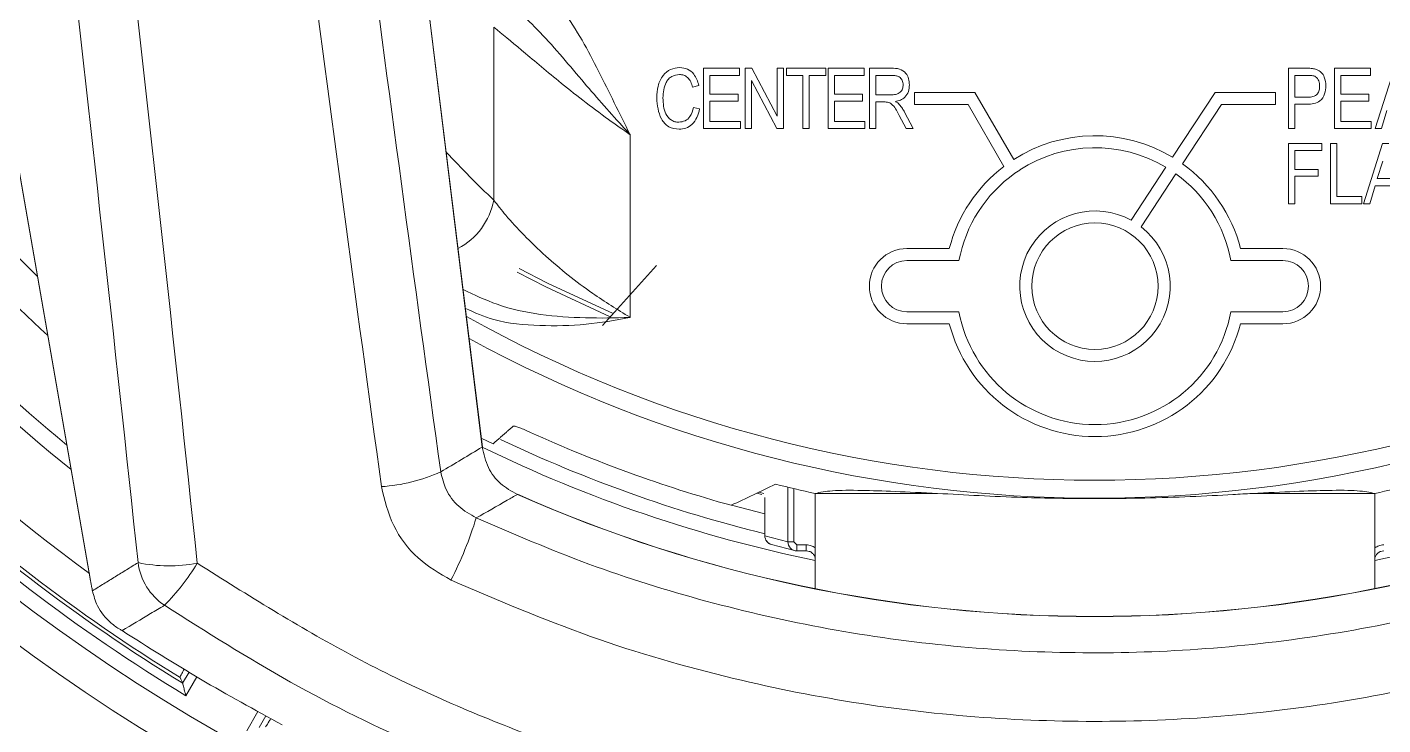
# Model space of a CAD drawing. Extents: x 11 to 120, y 2 to 94.
# Drawn here: x 112.237 to 114.49, y 37.97 to 39.129 of the extents above; entities that cross this region are included whole.
import ezdxf

# ---------------------------------------------------------------- set-up
doc = ezdxf.new("R2010")
doc.units = 0
doc.header["$MEASUREMENT"] = 0
doc.linetypes.add('SLD-Solid', pattern=[0])
doc.layers.add('OBJECT', color=7, linetype='CONTINUOUS')

msp = doc.modelspace()

# ---------------------------------------------------------------- linework, layer by layer
at = {"layer": 'OBJECT', "color": 7, "linetype": 'SLD-Solid', "lineweight": 15}
for p, q in [((112.993, 38.4314), (112.8792, 39.3584)), ((112.9934, 38.4315), (112.8796, 39.3583)), ((112.156, 39.2756), (112.3421, 38.2099)), ((112.156, 39.2751), (112.3421, 38.2093)), ((113.0123, 38.8417), (113.0123, 39.1293)), ((113.3611, 39.0609), (113.4209, 39.0609)), ((113.3611, 38.9609), (113.3611, 39.0609)), ((113.4209, 39.0609), (113.4209, 39.0492)), ((113.4301, 38.9609), (113.4301, 39.0609)), ((113.4301, 39.0609), (113.4412, 39.0609)), ((113.4412, 39.0609), (113.4834, 38.9812)), ((113.4834, 38.9812), (113.4834, 39.0609)), ((113.4834, 39.0609), (113.4937, 39.0609)), ((113.4937, 39.0609), (113.4937, 38.9609)), ((113.4991, 39.0492), (113.4991, 39.0609)), ((113.4991, 39.0609), (113.564, 39.0609)), ((113.564, 39.0609), (113.564, 39.0492)), ((113.568, 38.9609), (113.568, 39.0609)), ((113.568, 39.0609), (113.6278, 39.0609)), ((113.6278, 39.0609), (113.6278, 39.0492)), ((113.637, 38.9609), (113.637, 39.0609)), ((113.637, 39.0609), (113.6737, 39.0609)), ((114.3332, 39.0609), (114.364, 39.0609)), ((114.3332, 38.9609), (114.3332, 39.0609)), ((114.4098, 38.9609), (114.4098, 39.0609)), ((114.4098, 39.0609), (114.4696, 39.0609)), ((114.4696, 39.0609), (114.4696, 39.0492)), ((114.4773, 38.9609), (114.5093, 39.0609)), ((113.3715, 39.0492), (113.3715, 39.018)), ((113.4209, 39.0492), (113.3715, 39.0492)), ((113.4826, 38.9609), (113.4405, 39.0405)), ((113.4405, 39.0405), (113.4405, 38.9609)), ((113.5263, 39.0492), (113.4991, 39.0492)), ((113.5263, 38.9609), (113.5263, 39.0492)), ((113.564, 39.0492), (113.5367, 39.0492)), ((113.5367, 39.0492), (113.5367, 38.9609)), ((113.6278, 39.0492), (113.5784, 39.0492)), ((113.5784, 39.0492), (113.5784, 39.018)), ((113.6744, 39.0492), (113.6474, 39.0492)), ((113.6474, 39.0492), (113.6474, 39.0167)), ((114.3651, 39.0492), (114.3436, 39.0492)), ((114.3436, 39.0492), (114.3436, 39.0129)), ((114.4696, 39.0492), (114.4202, 39.0492)), ((114.4202, 39.0492), (114.4202, 39.018)), ((113.3532, 39.0323), (113.3428, 39.0297)), ((113.3715, 39.018), (113.4183, 39.018)), ((113.4183, 39.018), (113.4183, 39.0064)), ((113.5784, 39.018), (113.6252, 39.018)), ((113.6252, 39.018), (113.6252, 39.0064)), ((113.6474, 39.0167), (113.6717, 39.0167)), ((113.7115, 39.0009), (113.7115, 39.0209)), ((113.8122, 39.0209), (113.7115, 39.0209)), ((113.8766, 38.9093), (113.8122, 39.0209)), ((114.1405, 38.9131), (114.2113, 39.0209)), ((114.2113, 39.0209), (114.3117, 39.0209)), ((114.3117, 39.0209), (114.3117, 39.0009)), ((114.3436, 39.0129), (114.3653, 39.0129)), ((114.4202, 39.018), (114.467, 39.018)), ((114.467, 39.018), (114.467, 39.0064)), ((113.3441, 38.996), (113.3545, 38.9934)), ((113.3715, 39.0064), (113.3715, 38.9726)), ((113.4183, 39.0064), (113.3715, 39.0064)), ((113.6252, 39.0064), (113.5784, 39.0064)), ((113.5784, 39.0064), (113.5784, 38.9726)), ((113.6606, 39.0051), (113.6474, 39.0051)), ((113.6474, 39.0051), (113.6474, 38.9609)), ((113.6951, 38.9882), (113.7097, 38.9609)), ((113.8007, 39.0009), (113.7115, 39.0009)), ((113.8602, 38.8978), (113.8007, 39.0009)), ((114.1572, 38.9021), (114.2221, 39.0009)), ((114.2221, 39.0009), (114.3117, 39.0009)), ((114.3647, 39.0012), (114.3436, 39.0012)), ((114.3436, 39.0012), (114.3436, 38.9609)), ((114.4202, 39.0064), (114.4202, 38.9726)), ((114.467, 39.0064), (114.4202, 39.0064)), ((114.4969, 38.9908), (114.4882, 38.9609)), ((113.3715, 38.9726), (113.4222, 38.9726)), ((113.4222, 38.9726), (113.4222, 38.9609)), ((113.5784, 38.9726), (113.6291, 38.9726)), ((113.6291, 38.9726), (113.6291, 38.9609)), ((113.6979, 38.9609), (113.6864, 38.9823)), ((114.4202, 38.9726), (114.4709, 38.9726)), ((114.4709, 38.9726), (114.4709, 38.9609)), ((113.2389, 38.6471), (113.2389, 38.9506)), ((113.4222, 38.9609), (113.3611, 38.9609)), ((113.4405, 38.9609), (113.4301, 38.9609)), ((113.4937, 38.9609), (113.4826, 38.9609)), ((113.5367, 38.9609), (113.5263, 38.9609)), ((113.6291, 38.9609), (113.568, 38.9609)), ((113.6474, 38.9609), (113.637, 38.9609)), ((113.7097, 38.9609), (113.6979, 38.9609)), ((114.3436, 38.9609), (114.3332, 38.9609)), ((114.4709, 38.9609), (114.4098, 38.9609)), ((114.4882, 38.9609), (114.4773, 38.9609)), ((114.3332, 38.8359), (114.3332, 38.9359)), ((114.3332, 38.9359), (114.389, 38.9359)), ((114.3436, 38.9242), (114.3436, 38.893)), ((114.389, 38.9242), (114.3436, 38.9242)), ((114.389, 38.9359), (114.389, 38.9242)), ((114.4033, 38.9359), (114.4137, 38.9359)), ((114.4033, 38.8359), (114.4033, 38.9359)), ((114.4137, 38.9359), (114.4137, 38.8476)), ((114.4579, 38.8359), (114.4898, 38.9359)), ((114.4898, 38.9359), (114.4999, 38.9359)), ((114.4902, 38.9066), (114.4808, 38.8775)), ((113.887, 38.8914), (113.8784, 38.8864)), ((113.887, 38.8914), (113.8867, 38.892)), ((114.0717, 38.8085), (114.1295, 38.8964)), ((114.0884, 38.7975), (114.1462, 38.8854)), ((114.3436, 38.893), (114.3825, 38.893)), ((114.3825, 38.8814), (114.3436, 38.8814)), ((114.3436, 38.8814), (114.3436, 38.8359)), ((114.3825, 38.893), (114.3825, 38.8814)), ((114.4808, 38.8775), (114.5089, 38.8775)), ((114.4774, 38.8658), (114.4687, 38.8359)), ((114.5123, 38.8658), (114.4774, 38.8658)), ((114.3436, 38.8359), (114.3332, 38.8359)), ((114.4553, 38.8359), (114.4033, 38.8359)), ((114.4137, 38.8476), (114.4553, 38.8476)), ((114.4553, 38.8476), (114.4553, 38.8359)), ((114.4687, 38.8359), (114.4579, 38.8359)), ((113.7695, 38.7614), (113.6991, 38.7614)), ((113.7856, 38.7414), (113.6991, 38.7414)), ((114.3241, 38.7414), (114.2376, 38.7414)), ((114.3241, 38.7614), (114.2537, 38.7614)), ((113.2828, 38.7333), (113.193, 38.6337)), ((113.6991, 38.6564), (113.7856, 38.6564)), ((114.2376, 38.6564), (114.3241, 38.6564)), ((113.6991, 38.6364), (113.7695, 38.6364)), ((114.2537, 38.6364), (114.3241, 38.6364)), ((113.0111, 38.4368), (112.9915, 38.4463)), ((112.993, 38.4314), (112.9934, 38.4315)), ((113.5011, 38.274), (113.5011, 38.3648)), ((113.5111, 38.3625), (113.5111, 38.274)), ((113.4629, 38.3206), (113.4077, 38.3351)), ((113.4498, 38.3549), (113.4579, 38.3528)), ((113.4529, 38.3564), (113.4614, 38.3542)), ((113.4629, 38.3476), (113.4629, 38.2841)), ((113.4629, 38.3476), (113.4629, 38.2841)), ((113.5466, 38.1961), (113.5466, 38.3545)), ((113.75, 38.3545), (113.5466, 38.3545)), ((114.2732, 38.3545), (114.4766, 38.3545)), ((114.4766, 38.1963), (114.4766, 38.3545)), ((113.4629, 38.2841), (113.5011, 38.274)), ((113.4629, 38.2841), (113.4629, 38.2841)), ((113.4741, 38.2696), (113.5123, 38.2595)), ((113.5011, 38.274), (113.5111, 38.274)), ((113.5111, 38.274), (113.5161, 38.269)), ((113.5161, 38.269), (113.5318, 38.269)), ((113.5161, 38.259), (113.5161, 38.269)), ((113.5318, 38.259), (113.5318, 38.269)), ((113.5318, 38.259), (113.5161, 38.259)), ((114.4766, 38.1963), (114.4766, 38.244)), ((114.4766, 38.244), (114.4766, 38.244)), ((112.3421, 38.2093), (112.3421, 38.2099)), ((112.4951, 38.0391), (112.5058, 38.0576)), ((112.5186, 38.0497), (112.5005, 38.0183)), ((112.6016, 37.9599), (112.6203, 37.9924)), ((112.6334, 37.9851), (112.6222, 37.9657))]:
    msp.add_line(p, q, dxfattribs=at)
at = {"layer": 'OBJECT', "color": 7, "linetype": 'SLD-Solid', "lineweight": 15, "flags": 128}
for points in [[(113.2059, 38.6479), (113.0986, 38.6979), (113.0512, 38.7224)], [(113.2108, 38.6534), (113.1017, 38.7041), (113.0547, 38.7284)]]:
    msp.add_lwpolyline(points, dxfattribs=at)
at = {"layer": 'OBJECT', "color": 7, "linetype": 'SLD-Solid', "lineweight": 15}
msp.add_circle((114.0116, 38.6989), 0.105, dxfattribs=at)
for centre, radius, start, end in [((114.0116, 40.5189), 5.0469, 185.0381, 264.7135), ((114.0116, 40.5189), 5.0469, 275.1971, 354.7076), ((114.0116, 40.5189), 4.9469, 185.8926, 264.1122), ((114.0116, 40.5189), 4.8857, 186.0606, 263.9478), ((114.0116, 40.5189), 4.6263, 186.7976, 263.2024), ((114.0116, 40.5189), 4.4142, 187.4899, 262.5279), ((114.0116, 40.5189), 3.0068, 199.7991, 266.1975), ((114.0116, 40.5189), 2.9472, 200.4368, 266.0663), ((114.0116, 40.5189), 3.0068, 273.8025, 340.2009), ((114.0116, 40.5189), 2.9472, 273.9337, 339.5632), ((114.0116, 40.5189), 2.5186, 215.5324, 225.7382), ((114.0116, 40.5189), 2.5781, 216.091, 227.5326), ((114.0116, 38.6989), 0.25, 58.9684, 122.6711), ((114.0116, 38.6989), 0.23, 59.1678, 122.9036), ((114.0116, 40.5189), 2.7223, 216.4098, 231.3094), ((114.0116, 40.5189), 2.6951, 216.6431, 230.6511), ((114.0116, 38.6989), 0.25, 14.4775, 54.3835), ((114.0116, 40.5189), 2.9067, 214.2537, 238.5533), ((114.0116, 38.6989), 0.25, 127.2733, 165.5225), ((114.0116, 38.6989), 0.23, 125.4014, 169.3515), ((114.0116, 38.6989), 0.23, 10.6485, 54.184), ((114.0116, 40.5189), 2.9217, 214.2537, 238.8549), ((114.0116, 40.5189), 2.901, 214.6589, 238.3816), ((114.0116, 40.5189), 2.841, 215.3738, 233.958), ((112.8989, 38.8634), 0.1154, 297.8574, 349.1829), ((114.0116, 38.6989), 0.125, 61.2645, 52.0874), ((113.6991, 38.6989), 0.0625, 90, 270), ((113.6991, 38.6989), 0.0425, 90, 270), ((114.3241, 38.6989), 0.0625, 270, 90), ((114.3241, 38.6989), 0.0425, 270, 90), ((114.0116, 38.6989), 0.23, 190.6485, 349.3515), ((114.0116, 40.5189), 2.1425, 240.8117, 299.1554), ((114.0116, 38.6989), 0.25, 194.4775, 345.5225), ((114.0116, 40.5189), 2.1724, 241.3863, 298.5815), ((114.0116, 40.5189), 2.2663, 245.5443, 254.5252), ((114.0116, 40.5189), 2.3227, 243.9904, 258.4514), ((114.0116, 40.5189), 2.2979, 244.5353, 256.1854), ((114.0116, 40.5189), 2.3227, 281.5486, 295.9658), ((112.8087, 38.6439), 0.2786, 273.4645, 294.4556), ((114.0116, 40.5189), 2.2138, 256.1215, 257.8747), ((114.0116, 40.5189), 2.2138, 282.1253, 283.8785), ((114.0111, 40.5194), 2.3696, 246.1107, 293.8893), ((114.0111, 40.5194), 2.3693, 246.1107, 293.8893), ((112.3614, 38.5061), 0.6508, 332.9786, 342.8135), ((113.4779, 38.2841), 0.015, 180, 255.2757), ((113.4779, 38.284), 0.015, 179.8724, 255.2398), ((112.4728, 38.4886), 0.2545, 258.2405, 280.5611), ((112.5209, 38.2525), 0.1008, 187.4099, 236.2556), ((112.186, 38.4428), 0.3911, 315.4921, 328.4973)]:
    msp.add_arc(centre, radius, start, end, dxfattribs=at)
for centre, major_axis, ratio, start_param, end_param in [((110.1222, 40.5194), (-2.1532, 17.375), 0.121162, 4.565731, 4.630179), ((110.0237, 40.5073), (-2.1536, 17.275), 0.121842, 4.565556, 4.630005), ((114.782, 40.5315), (-2.1536, 17.275), 0.121842, 1.624136, 1.679863), ((114.6835, 40.5194), (-2.1532, 17.375), 0.121162, 1.626169, 1.680037), ((114.7493, 40.5189), (2.4576, 0), 0.964711, 3.880809, 3.927407), ((108.2176, 39.8081), (6.3338, 0.7777), 0.437652, 5.494762, 5.511116), ((111.355, 40.5189), (3.7283, 0), 0.701634, 5.295177, 5.319034), ((113.5161, 38.274), (0.0038, 0.0145), 0.999219, 1.827206, 3.399159), ((112.3082, 38.0126), (-0.0636, 0.5099), 0.121842, 5.067389, 5.094438), ((117.0822, 38.7461), (4.6065, -2.6595), 0.745432, 3.961915, 3.96411)]:
    msp.add_ellipse(centre, major_axis=major_axis, ratio=ratio, start_param=start_param, end_param=end_param, dxfattribs=at)
for points, knots in [([(113.0501, 39.2378), (113.0774, 39.2118), (113.1328, 39.1588), (113.1874, 39.0559), (113.2213, 38.9859), (113.2388, 38.9508), (113.2389, 38.9506)], [0, 0, 0, 0, 0.324519, 0.659805, 0.9981, 1, 1, 1, 1]), ([(113.2389, 38.9506), (113.2387, 38.9507), (113.2377, 38.9518), (113.2332, 38.9568), (113.2061, 38.9867), (113.1551, 39.0445), (113.0899, 39.1241), (113.0382, 39.1692), (113.0142, 39.19)], [0, 0, 0, 0, 0.002191, 0.013463, 0.059638, 0.364667, 0.706177, 1, 1, 1, 1]), ([(113.2389, 38.9506), (113.2269, 38.959), (113.1853, 38.9881), (113.1223, 39.037), (113.0558, 39.0936), (113.0266, 39.1175), (113.0123, 39.1293)], [0, 0, 0, 0, 0.130798, 0.454343, 0.731133, 1, 1, 1, 1]), ([(113.2831, 39.0116), (113.2834, 39.0182), (113.2841, 39.0315), (113.2921, 39.0487), (113.3056, 39.0603), (113.3161, 39.0616), (113.3213, 39.0622)], [0, 0, 0, 0, 0.281019, 0.560858, 0.780458, 1, 1, 1, 1]), ([(113.3213, 39.0622), (113.3258, 39.0617), (113.3347, 39.0607), (113.3476, 39.0501), (113.3511, 39.0391), (113.3532, 39.0323)], [0, 0, 0, 0, 0.280084, 0.560196, 1, 1, 1, 1]), ([(113.6737, 39.0609), (113.6781, 39.0609), (113.6868, 39.0608), (113.6975, 39.0538), (113.7025, 39.0436), (113.703, 39.0368), (113.7032, 39.0333)], [0, 0, 0, 0, 0.281472, 0.55823, 0.77891, 1, 1, 1, 1]), ([(114.364, 39.0609), (114.367, 39.0609), (114.3725, 39.0609), (114.3777, 39.0596), (114.38, 39.059)], [0, 0, 0, 0, 0.560429, 1, 1, 1, 1]), ([(114.38, 39.059), (114.3828, 39.0575), (114.3883, 39.0546), (114.3944, 39.0448), (114.3951, 39.0368), (114.3955, 39.0319)], [0, 0, 0, 0, 0.279584, 0.560032, 1, 1, 1, 1]), ([(113.3209, 39.0505), (113.3164, 39.05), (113.3096, 39.0491), (113.3026, 39.0432), (113.2949, 39.0321), (113.2941, 39.0207), (113.2935, 39.0116)], [0, 0, 0, 0, 0.249484, 0.375152, 0.500972, 1, 1, 1, 1]), ([(113.3428, 39.0297), (113.3419, 39.0327), (113.3401, 39.0385), (113.3351, 39.0457), (113.3282, 39.0499), (113.3233, 39.0503), (113.3209, 39.0505)], [0, 0, 0, 0, 0.280771, 0.560437, 0.780015, 1, 1, 1, 1]), ([(113.6717, 39.0167), (113.6746, 39.0168), (113.6803, 39.0169), (113.6879, 39.0202), (113.6922, 39.0265), (113.6926, 39.031), (113.6928, 39.0333)], [0, 0, 0, 0, 0.281468, 0.559882, 0.779719, 1, 1, 1, 1]), ([(113.6928, 39.0333), (113.6926, 39.0359), (113.6921, 39.0411), (113.6869, 39.0467), (113.6805, 39.0489), (113.6765, 39.0491), (113.6744, 39.0492)], [0, 0, 0, 0, 0.279816, 0.558243, 0.778758, 1, 1, 1, 1]), ([(113.7032, 39.0333), (113.703, 39.0296), (113.7024, 39.0221), (113.6966, 39.013), (113.6884, 39.0077), (113.6827, 39.0064), (113.6798, 39.0057)], [0, 0, 0, 0, 0.28019, 0.559144, 0.779314, 1, 1, 1, 1]), ([(114.3851, 39.0314), (114.3849, 39.0343), (114.3844, 39.04), (114.3795, 39.0474), (114.3719, 39.0491), (114.3674, 39.0492), (114.3651, 39.0492)], [0, 0, 0, 0, 0.280479, 0.559115, 0.778502, 1, 1, 1, 1]), ([(113.3204, 38.9596), (113.3143, 38.9603), (113.3052, 38.9614), (113.2959, 38.9693), (113.2857, 38.9842), (113.2842, 38.9994), (113.2831, 39.0116)], [0, 0, 0, 0, 0.249373, 0.37504, 0.500926, 1, 1, 1, 1]), ([(113.2935, 39.0116), (113.2939, 39.0023), (113.2945, 38.9885), (113.305, 38.9757), (113.3133, 38.9718), (113.3178, 38.9714), (113.3201, 38.9713)], [0, 0, 0, 0, 0.499501, 0.748861, 0.874364, 1, 1, 1, 1]), ([(114.3955, 39.0319), (114.3952, 39.0273), (114.3945, 39.018), (114.3871, 39.0063), (114.3757, 39.0016), (114.3683, 39.0013), (114.3647, 39.0012)], [0, 0, 0, 0, 0.280511, 0.559034, 0.778919, 1, 1, 1, 1]), ([(114.3653, 39.0129), (114.3683, 39.013), (114.3741, 39.0132), (114.3815, 39.0175), (114.3848, 39.0245), (114.385, 39.0291), (114.3851, 39.0314)], [0, 0, 0, 0, 0.281153, 0.559073, 0.778944, 1, 1, 1, 1]), ([(113.3201, 38.9713), (113.3236, 38.9718), (113.3307, 38.9727), (113.3405, 38.9816), (113.3428, 38.9905), (113.3441, 38.996)], [0, 0, 0, 0, 0.279798, 0.559784, 1, 1, 1, 1]), ([(113.3545, 38.9934), (113.3533, 38.9886), (113.3508, 38.9791), (113.3429, 38.9676), (113.332, 38.9606), (113.3243, 38.9599), (113.3204, 38.9596)], [0, 0, 0, 0, 0.280748, 0.560276, 0.780036, 1, 1, 1, 1]), ([(113.6864, 38.9823), (113.6833, 38.9885), (113.6791, 38.9972), (113.6689, 39.0049), (113.6634, 39.005), (113.6606, 39.0051)], [0, 0, 0, 0, 0.560977, 0.77974, 1, 1, 1, 1]), ([(113.6798, 39.0057), (113.6812, 39.005), (113.6835, 39.0037), (113.6855, 39.0018), (113.6864, 39.001)], [0, 0, 0, 0, 0.560147, 1, 1, 1, 1]), ([(113.6864, 39.001), (113.6882, 38.9988), (113.6914, 38.9947), (113.694, 38.9902), (113.6951, 38.9882)], [0, 0, 0, 0, 0.559973, 1, 1, 1, 1]), ([(113.0123, 38.8417), (113.0187, 38.8335), (113.0406, 38.8053), (113.094, 38.7509), (113.1666, 38.6916), (113.2177, 38.6601), (113.2389, 38.6471)], [0, 0, 0, 0, 0.139376, 0.476221, 0.783717, 1, 1, 1, 1]), ([(112.9612, 38.6934), (112.9799, 38.6845), (113.0432, 38.6543), (113.1398, 38.6455), (113.2139, 38.6458), (113.2386, 38.6471), (113.2389, 38.6471)], [0, 0, 0, 0, 0.218189, 0.74015, 0.997547, 1, 1, 1, 1]), ([(113.2389, 38.6471), (113.2386, 38.6471), (113.2145, 38.642), (113.1646, 38.6338), (113.0888, 38.6322), (113.0197, 38.6378), (112.9806, 38.655), (112.9651, 38.6619)], [0, 0, 0, 0, 0.00238, 0.265375, 0.542175, 0.818508, 1, 1, 1, 1]), ([(113.0734, 38.456), (113.0717, 38.4567), (113.0669, 38.4589), (113.0593, 38.4621), (113.0518, 38.4649), (113.0464, 38.4666), (113.0453, 38.4665), (113.0448, 38.4664)], [0, 0, 0, 0, 0.119375, 0.340233, 0.560698, 0.78033, 1, 1, 1, 1]), ([(113.0515, 38.3528), (113.0417, 38.3583), (113.0222, 38.3692), (113.0008, 38.3973), (112.9957, 38.4198), (112.993, 38.4314)], [0, 0, 0, 0, 0.326673, 0.652869, 1, 1, 1, 1]), ([(112.9832, 38.3138), (112.973, 38.3196), (112.9525, 38.3312), (112.9318, 38.359), (112.9265, 38.3803), (112.9241, 38.3903)], [0, 0, 0, 0, 0.348121, 0.696422, 1, 1, 1, 1]), ([(112.8256, 38.3658), (112.8309, 38.3437), (112.8416, 38.2997), (112.8835, 38.2442), (112.9222, 38.2216), (112.9412, 38.2104)], [0, 0, 0, 0, 0.336948, 0.673845, 1, 1, 1, 1]), ([(113.5466, 38.3545), (113.5549, 38.3562), (113.5718, 38.3597), (113.6185, 38.3599), (113.677, 38.3579), (113.7254, 38.3557), (113.75, 38.3545)], [0, 0, 0, 0, 0.269196, 0.546082, 0.769543, 1, 1, 1, 1]), ([(114.4766, 38.3545), (114.4683, 38.3562), (114.4514, 38.3597), (114.4047, 38.3599), (114.3462, 38.3579), (114.2978, 38.3557), (114.2732, 38.3545)], [0, 0, 0, 0, 0.269196, 0.546082, 0.769543, 1, 1, 1, 1]), ([(113.0515, 38.3528), (113.0458, 38.3495), (113.0231, 38.3364), (113.0003, 38.3235), (112.9832, 38.3138)], [0, 0, 0, 0, 0.247158, 1, 1, 1, 1]), ([(113.75, 38.3545), (113.7958, 38.352), (113.8775, 38.3474), (113.9991, 38.3454), (114.1189, 38.3467), (114.2083, 38.3506), (114.2626, 38.3539), (114.2732, 38.3545)], [0, 0, 0, 0, 0.280941, 0.499817, 0.649677, 0.931441, 1, 1, 1, 1]), ([(112.9832, 38.3138), (113.0452, 38.2871), (113.1697, 38.2337), (113.3657, 38.1727), (113.5682, 38.1266), (113.7736, 38.0982), (113.9792, 38.0871), (114.1845, 38.0929), (114.3911, 38.116), (114.6045, 38.1588), (114.8226, 38.2218), (114.9666, 38.283), (115.039, 38.3138)], [0, 0, 0, 0, 0.095577, 0.191815, 0.290141, 0.38919, 0.484768, 0.581013, 0.679359, 0.77843, 0.888705, 1, 1, 1, 1]), ([(113.5318, 38.269), (113.5347, 38.2688), (113.54, 38.2684), (113.5445, 38.2654), (113.5466, 38.264)], [0, 0, 0, 0, 0.531285, 1, 1, 1, 1]), ([(114.4766, 38.2639), (114.4788, 38.2653), (114.4833, 38.2683), (114.4888, 38.2688), (114.4916, 38.269)], [0, 0, 0, 0, 0.478773, 1, 1, 1, 1]), ([(113.5466, 38.2463), (113.5466, 38.2466), (113.5464, 38.2486), (113.5448, 38.2521), (113.5414, 38.256), (113.5369, 38.2585), (113.5335, 38.2589), (113.5318, 38.259)], [0, 0, 0, 0, 0.050954, 0.288139, 0.525354, 0.762654, 1, 1, 1, 1]), ([(114.4916, 38.259), (114.4899, 38.2589), (114.4866, 38.2585), (114.4821, 38.256), (114.4787, 38.2521), (114.4769, 38.2479), (114.4767, 38.2451), (114.4766, 38.244)], [0, 0, 0, 0, 0.214777, 0.429512, 0.644171, 0.858802, 1, 1, 1, 1]), ([(112.5194, 38.2384), (112.6035, 38.1856), (112.7718, 38.0799), (113.0446, 37.9578), (113.3283, 37.8643), (113.6215, 37.8045), (113.9195, 37.7773), (114.2176, 37.7834), (114.5118, 37.8234), (114.7986, 37.895), (115.06, 37.9921), (115.2958, 38.1067), (115.4338, 38.1945), (115.5028, 38.2384)], [0, 0, 0, 0, 0.094108, 0.188508, 0.282606, 0.376776, 0.471253, 0.56542, 0.658464, 0.751806, 0.844857, 0.922428, 1, 1, 1, 1]), ([(115.081, 38.2104), (115.0166, 38.1826), (114.8878, 38.1269), (114.6847, 38.0631), (114.4753, 38.015), (114.2624, 37.985), (114.0498, 37.9731), (113.8369, 37.9786), (113.6231, 38.0021), (113.4001, 38.0464), (113.1706, 38.1124), (113.0179, 38.1776), (112.9412, 38.2104)], [0, 0, 0, 0, 0.095398, 0.190796, 0.288955, 0.387113, 0.482516, 0.577919, 0.676107, 0.774295, 0.886604, 1, 1, 1, 1]), ([(112.3451, 38.1927), (112.3475, 38.1842), (112.3535, 38.1626), (112.3713, 38.1422), (112.387, 38.1308), (112.3934, 38.1271), (112.3944, 38.1266), (112.3945, 38.1265)], [0, 0, 0, 0, 0.291275, 0.731777, 0.961023, 0.995992, 1, 1, 1, 1]), ([(112.4649, 38.1686), (112.4572, 38.164), (112.4337, 38.1499), (112.4102, 38.1359), (112.3945, 38.1265)], [0, 0, 0, 0, 0.328344, 1, 1, 1, 1]), ([(115.5573, 38.1686), (115.4929, 38.1276), (115.3637, 38.0454), (115.1561, 37.9419), (114.9385, 37.8538), (114.7144, 37.785), (114.4869, 37.7355), (114.2565, 37.7052), (114.0215, 37.6942), (113.7877, 37.7033), (113.5581, 37.7317), (113.333, 37.7786), (113.1101, 37.8446), (112.889, 37.9314), (112.6717, 38.0374), (112.534, 38.1248), (112.4649, 38.1686)], [0, 0, 0, 0, 0.069874, 0.140224, 0.21209, 0.284485, 0.354361, 0.42473, 0.496663, 0.569139, 0.63829, 0.70792, 0.779053, 0.850702, 0.925062, 1, 1, 1, 1]), ([(112.3945, 38.1265), (112.4376, 38.0992), (112.5242, 38.0442), (112.615, 37.9948), (112.6606, 37.9699)], [0, 0, 0, 0, 0.497922, 1, 1, 1, 1]), ([(112.4977, 38.0626), (112.4963, 38.0599), (112.4927, 38.0533), (112.4908, 38.0494), (112.4907, 38.0487), (112.4907, 38.0485)], [0, 0, 0, 0, 0.32566, 0.801757, 1, 1, 1, 1]), ([(112.4951, 38.0391), (112.4952, 38.0389), (112.4953, 38.0385), (112.496, 38.0359), (112.4971, 38.0313), (112.4987, 38.0251), (112.4999, 38.0204), (112.5005, 38.0184), (112.5005, 38.0183)], [0, 0, 0, 0, 0.142145, 0.283516, 0.488774, 0.776443, 0.994579, 1, 1, 1, 1]), ([(112.6326, 37.9666), (112.633, 37.967), (112.6339, 37.9679), (112.6373, 37.973), (112.6408, 37.9788), (112.6418, 37.9804)], [0, 0, 0, 0, 0.368047, 0.830224, 1, 1, 1, 1])]:
    msp.add_open_spline(points, degree=3, knots=knots, dxfattribs=at)
for points in [[(113.0111, 38.4368), (113.0448, 38.4664)], [(113.4629, 38.3476), (113.463, 38.3476)], [(112.3451, 38.1927), (112.4209, 38.2394)], [(112.3444, 38.1971), (112.3451, 38.1927)], [(112.4951, 38.0391), (112.4951, 38.0391)]]:
    msp.add_open_spline(points, degree=1, dxfattribs=at)

doc.saveas('drawing.dxf')
